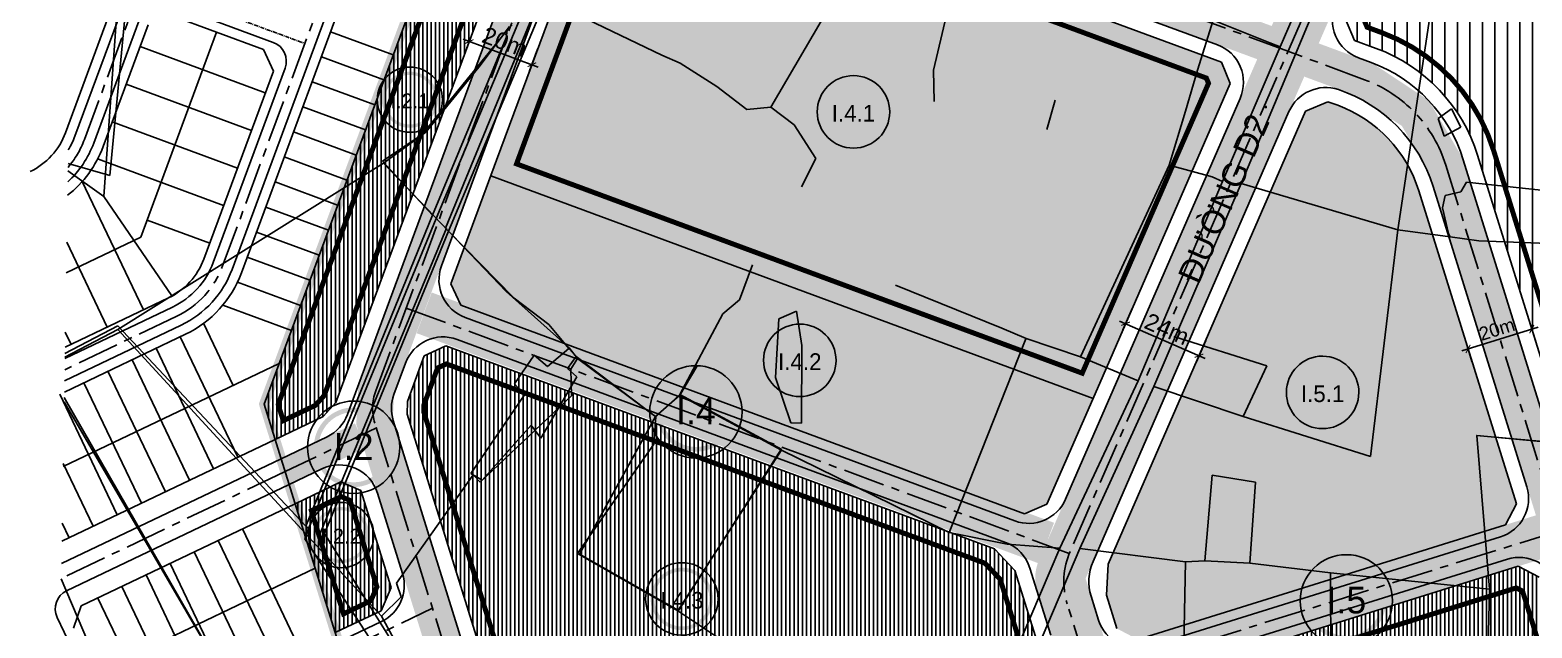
# Model space of a CAD drawing. Extents: x 597626 to 599942, y 1182063 to 1183198.
# Drawn here: x 598143.5 to 598593.6, y 1182443.5 to 1182622.6 of the extents above; entities that cross this region are included whole.
import ezdxf
from ezdxf.enums import TextEntityAlignment as Align

# ---------------------------------------------------------------- set-up
doc = ezdxf.new("R2010")
doc.units = 0
doc.header["$MEASUREMENT"] = 0
for name, pattern in [('CENTER', [2, 1.25, -0.25, 0.25, -0.25]), ('DASHED', [19.05, 12.7, -6.35]), ('DUONG', [3, 2, -1])]:
    doc.linetypes.add(name, pattern=pattern)
doc.layers.get('0').update_dxf_attribs({"linetype": 'CONTINUOUS'})
doc.layers.get('DEFPOINTS').update_dxf_attribs({"linetype": 'CONTINUOUS'})
for name, color, linetype in [('10', 7, 'CONTINUOUS'), ('DIM', 1, 'CONTINUOUS'), ('DTEXT', 7, 'CONTINUOUS'), ('DUONGDUKIEN', 252, 'DUONG'), ('HIENTRANG', 8, 'CONTINUOUS'), ('KYHIEU', 7, 'CONTINUOUS'), ('NET-02', 2, 'CONTINUOUS'), ('NET-LENGOAI', 5, 'CONTINUOUS'), ('NET-LETRONG', 6, 'CONTINUOUS'), ('NET-PLO', 2, 'CONTINUOUS'), ('NET-TIM', 2, 'CENTER'), ('NETDUT', 7, 'DASHED'), ('RANH-QH', 1, 'CONTINUOUS'), ('S-CAOTANG', 3, 'CONTINUOUS'), ('S-CAYXANH50', 3, 'CONTINUOUS'), ('S-CXNGOAI', 3, 'CONTINUOUS'), ('S-GIAODUC', 1, 'CONTINUOUS'), ('S-THAPTANG', 2, 'CONTINUOUS')]:
    doc.layers.add(name, color=color, linetype=linetype)
doc.styles.add('VHEL-R', font='VHELVEN.TTF')
doc.styles.add('VNI-FRANKO', font='VFRANKO.TTF', dxfattribs={"height": 2})
doc.dimstyles.new('TL1000', dxfattribs={"dimtxt": 5, "dimasz": 2, "dimexe": 2, "dimexo": 0, "dimgap": 1, "dimtad": 1, "dimzin": 9, "dimtxsty": 'VHEL-R', "dimblk1": 'ARCHTICK', "dimblk2": 'ARCHTICK', "dimsah": 1, "dimcen": -0.09, "dimdle": 2, "dimclrd": 256, "dimclre": 256, "dimclrt": 256, "dimazin": 3, "dimtfac": 0.005, "dimtix": 1, "dimtmove": 0, "dimatfit": 3, "dimtolj": 1, "dimtzin": 0})
pattern_1 = [(90, (0, 0), (-1.25, 2e-16), [])]

# ---------------------------------------------------------------- blocks, each defined once
blk = doc.blocks.new('DDCT')
at = {"layer": '10', "color": 7, "linetype": 'CONTINUOUS'}
for p, q in [((6.2, 0), (-6.4, 0)), ((0, 6.4), (0, -6.2))]:
    blk.add_line(p, q, dxfattribs=at)
blk = doc.blocks.new('_ARCHTICK')
at = {"color": 0, "linetype": 'BYBLOCK', "const_width": 0.15}
blk.add_lwpolyline([(-0.5, -0.5), (0.5, 0.5)], dxfattribs=at)
blk = doc.blocks.new('*D29')
at = {"linetype": 'BYBLOCK'}
for p, q in [((598319.2, 1182744.09), (598341.71, 1182735.76)), ((598319.53, 1182739.23), (598321.77, 1182745.27)), ((598338.29, 1182732.29), (598340.52, 1182738.33)), ((598685.02, 1182374.09), (598678.36, 1182371.94)), ((598680.26, 1182372.55), (598679.65, 1182374.46)), ((598686.86, 1182368.38), (598680.2, 1182366.23)), ((598680.26, 1182372.55), (598682.1, 1182366.84)), ((598682.1, 1182366.84), (598682.71, 1182364.94))]:
    blk.add_line(p, q, dxfattribs=at)
at = {"layer": 'DEFPOINTS', "color": 0, "linetype": 'BYBLOCK'}
for p in [(598319.53, 1182739.23), (598339.83, 1182736.46), (598338.29, 1182732.29), (598685.02, 1182374.09), (598686.86, 1182368.38), (598682.1, 1182366.84)]:
    blk.add_point(p, dxfattribs=at)
at = {"linetype": 'BYBLOCK', "xscale": 2, "yscale": 2, "zscale": 2}
for p, rotation in [((598321.07, 1182743.39), 159.704787947775), ((598339.83, 1182736.46), 339.7047879477749), ((598680.26, 1182372.55), 287.8487917154951), ((598682.1, 1182366.84), 107.8487917154951)]:
    blk.add_blockref('_ARCHTICK', p, dxfattribs=dict(at, rotation=rotation))
at = {"linetype": 'BYBLOCK', "attachment_point": 5, "style": 'VHEL-R'}
for s, insert, char_height, rotation in [('\\A1;20m', (598331.51, 1182742.79), 4, 339.7048), ('\\A1;6m', (598684.58, 1182370.79), 5, 287.8488)]:
    blk.add_mtext(s, dxfattribs=dict(at, insert=insert, char_height=char_height, rotation=rotation))
blk = doc.blocks.new('*D27')
at = {"linetype": 'BYBLOCK'}
for p, q in [((598594.73, 1182529.3), (598592.97, 1182534.96)), ((598572.56, 1182526.5), (598595.47, 1182533.64)), ((598575.64, 1182523.35), (598573.87, 1182529.01))]:
    blk.add_line(p, q, dxfattribs=at)
at = {"layer": 'DEFPOINTS', "color": 0, "linetype": 'BYBLOCK'}
for p in [(598593.56, 1182533.05), (598594.73, 1182529.3), (598575.64, 1182523.35)]:
    blk.add_point(p, dxfattribs=at)
at = {"linetype": 'BYBLOCK', "xscale": 2, "yscale": 2, "zscale": 2}
for p, rotation in [((598593.56, 1182533.05), 17.31201697795868), ((598574.47, 1182527.1), 197.3120169779586)]:
    blk.add_blockref('_ARCHTICK', p, dxfattribs=dict(at, rotation=rotation))
at = {"linetype": 'BYBLOCK', "insert": (598583.11, 1182532.99), "char_height": 4, "attachment_point": 5, "rotation": 17.312, "style": 'VHEL-R'}
blk.add_mtext('\\A1;20m', dxfattribs=at)
blk = doc.blocks.new('*D23')
at = {"linetype": 'BYBLOCK'}
for p, q in [((598276.87, 1182623.87), (598274.44, 1182617.3)), ((598273.26, 1182619.87), (598295.77, 1182611.55)), ((598295.63, 1182616.93), (598293.2, 1182610.37))]:
    blk.add_line(p, q, dxfattribs=at)
at = {"layer": 'DEFPOINTS', "color": 0, "linetype": 'BYBLOCK'}
for p in [(598276.87, 1182623.87), (598295.63, 1182616.93), (598293.9, 1182612.24)]:
    blk.add_point(p, dxfattribs=at)
at = {"linetype": 'BYBLOCK', "xscale": 2, "yscale": 2, "zscale": 2}
for p, rotation in [((598275.14, 1182619.18), 159.7047879467552), ((598293.9, 1182612.24), 339.7047879467552)]:
    blk.add_blockref('_ARCHTICK', p, dxfattribs=dict(at, rotation=rotation))
at = {"linetype": 'BYBLOCK', "insert": (598285.75, 1182619.06), "char_height": 5, "attachment_point": 5, "rotation": 339.7048, "style": 'VHEL-R'}
blk.add_mtext('\\A1;20m', dxfattribs=at)
blk = doc.blocks.new('*D22')
at = {"linetype": 'BYBLOCK'}
for p, q in [((598473.84, 1182539.26), (598471.04, 1182532.84)), ((598470.01, 1182535.47), (598495.67, 1182524.28)), ((598495.84, 1182529.67), (598493.04, 1182523.25))]:
    blk.add_line(p, q, dxfattribs=at)
at = {"layer": 'DEFPOINTS', "color": 0, "linetype": 'BYBLOCK'}
for p in [(598473.84, 1182539.26), (598495.84, 1182529.67), (598493.84, 1182525.08)]:
    blk.add_point(p, dxfattribs=at)
at = {"linetype": 'BYBLOCK', "xscale": 2, "yscale": 2, "zscale": 2}
for p, rotation in [((598471.84, 1182534.67), 156.4466339036145), ((598493.84, 1182525.08), 336.4466339036145)]:
    blk.add_blockref('_ARCHTICK', p, dxfattribs=dict(at, rotation=rotation))
at = {"linetype": 'BYBLOCK', "insert": (598484.24, 1182533.09), "char_height": 5, "attachment_point": 5, "rotation": 336.4466, "style": 'VHEL-R'}
blk.add_mtext('\\A1;24m', dxfattribs=at)
blk = doc.blocks.new('VTL')
at = {"layer": 'KYHIEU'}
h = blk.add_hatch(color=256, dxfattribs=at)
h.paths.add_polyline_path([(-11.92, 0, 1), (11.92, 0, 1)])
h.paths.add_polyline_path([(10.51, 0, -1.000002), (-10.51, 0, -1.000002)], flags=17)
blk.add_circle((0, 0), 13.83, dxfattribs=at)
blk = doc.blocks.new('VTN')
at = {"layer": 'KYHIEU'}
h = blk.add_hatch(color=256, dxfattribs=at)
edge = h.paths.add_edge_path()
edge.add_ellipse((0, 0), major_axis=(-9.36, 0.14), ratio=1, start_angle=0, end_angle=360)
edge = h.paths.add_edge_path(flags=16)
edge.add_ellipse((0, 0), major_axis=(8.26, 0.03), ratio=1, start_angle=0, end_angle=360)
blk.add_ellipse((0, 0), major_axis=(-10.86, 0.02), ratio=1, dxfattribs=at)

msp = doc.modelspace()

# ---------------------------------------------------------------- hatches: boundary and pattern name
at = {"layer": 'S-CAOTANG', "ltscale": 0.2}
h = msp.add_hatch(dxfattribs=at)
h.set_pattern_fill('ANSI31,_I', color=30, scale=30, angle=45, style=2)
h.set_pattern_definition([(90, (0, 0), (-3.75, 7e-16), [])])
h.paths.add_polyline_path([(598584.371, 1182720.25), (598577.815, 1182717.723), (598537.767, 1182625.853), (598540.459, 1182619.536), (598546.941, 1182617.139, -0.232674), (598577.333, 1182585.122), (598594.642, 1182529.588), (598692.616, 1182560.126), (598694.851, 1182613.177), (598697.176, 1182668.382), (598653.675, 1182688.982)])
at = {"layer": 'S-CAYXANH50', "linetype": 'CONTINUOUS'}
h = msp.add_hatch(dxfattribs=at)
h.set_pattern_fill('AR-SAND,_O', color=71)
h.set_pattern_definition([(37.5, (0, 0), (-0.0629933581, 1.926823769), [0, -1.52, 0, -1.7, 0, -1.625]), (7.5, (0, 0), (1.7697767053, 2.822146065), [0, -0.82, 0, -1.37, 0, -0.525]), (327.5, (-1.23, 0), (3.1141418618, 0.0056590535), [0, -0.5, 0, -1.8, 0, -2.35]), (317.5, (-1.23, 0), (3.0061266046, 0.877675565), [0, -0.25, 0, -1.18, 0, -1.35])])
h.paths.add_polyline_path([(598281.599, 1182578.994), (598269.634, 1182546.639), (598272.589, 1182540.215), (598441.568, 1182477.724), (598448.256, 1182480.573), (598462.066, 1182512.254)])
at = {"layer": 'S-CXNGOAI', "linetype": 'CONTINUOUS'}
h = msp.add_hatch(dxfattribs=at)
h.set_pattern_fill('SWAMP,_O', color=3)
h.set_pattern_definition([(0, (0, 0), (0.5, 0.866025403), [0.125, -0.875]), (90, (0.0625, 0), (-0.5, 0.866025403), [0.0625, -1.669550806]), (90, (0.0781, 0), (-0.5, 0.866025403), [0.05, -1.682050806]), (90, (0.0469, 0), (-0.5, 0.866025403), [0.05, -1.682050806]), (60, (0.09375, 0), (-0.4999999993, 0.8660254034), [0.04, -0.96]), (120, (0.03125, 0), (-0.9999999993, 4e-10), [0.04, -0.96])])
h.paths.add_polyline_path([(598466.635, 1182462.676), (598466.125, 1182453.319), (598469.229, 1182443.362), (598475.49, 1182440.076), (598585.654, 1182474.414), (598588.939, 1182480.675), (598559.703, 1182574.473, 0.232674), (598535.389, 1182600.087), (598532.454, 1182601.172), (598525.766, 1182598.323)])
at = {"layer": 'S-GIAODUC'}
h = msp.add_hatch(dxfattribs=at)
h.set_pattern_fill('AR-B816,_O', color=40, scale=0.2)
h.set_pattern_definition([(0, (0, 0), (0, 1.6), []), (90, (0, 0), (-1.6, 1.6), [1.6, -1.6])])
h.paths.add_polyline_path([(598462.066, 1182512.254), (598464.064, 1182516.837), (598503.22, 1182606.661), (598500.528, 1182612.979), (598323.684, 1182678.379), (598317.26, 1182675.424), (598283.333, 1182583.683), (598281.599, 1182578.994)])
at = {"layer": 'S-THAPTANG', "ltscale": 0.2}
h = msp.add_hatch(dxfattribs=at)
h.set_pattern_fill('ANSI31,_I', color=30, scale=10, angle=45, style=2)
h.set_pattern_definition(pattern_1)
h.paths.add_polyline_path([(598298.502, 1182682.361), (598295.546, 1182688.785), (598281.478, 1182693.987), (598265.457, 1182650.665), (598237.823, 1182575.942), (598213.649, 1182510.576), (598216.945, 1182500.023), (598231.391, 1182506.919), (598235.139, 1182511.025)])
h = msp.add_hatch(dxfattribs=at)
h.set_pattern_fill('ANSI31,_I', color=30, scale=10, angle=45, style=2)
h.set_pattern_definition(pattern_1)
h.paths.add_polyline_path([(598268.08, 1182528.022), (598261.656, 1182525.067), (598256.584, 1182511.352), (598256.485, 1182507.567), (598293.564, 1182388.608), (598299.826, 1182385.322), (598443.03, 1182429.958), (598446.316, 1182436.22), (598438.683, 1182460.707), (598432.506, 1182467.215)])
h = msp.add_hatch(dxfattribs=at)
h.set_pattern_fill('ANSI31,_I', color=30, scale=10, angle=45, style=2)
h.set_pattern_definition(pattern_1)
h.paths.add_polyline_path([(598242.676, 1182484.66), (598236.676, 1182487.28), (598222.967, 1182480.736), (598235.013, 1182442.163), (598248.702, 1182448.697), (598251.727, 1182455.624)])
h = msp.add_hatch(dxfattribs=at)
h.set_pattern_fill('ANSI31,_I', color=30, scale=10, angle=45, style=2)
h.set_pattern_definition(pattern_1)
h.paths.add_polyline_path([(598479.359, 1182427.665), (598476.073, 1182421.404), (598507.047, 1182322.031), (598513.294, 1182318.79), (598623.136, 1182354.16), (598626.408, 1182360.466), (598595.784, 1182458.717), (598589.522, 1182462.002)])

# ---------------------------------------------------------------- linework, layer by layer
at = {"layer": 'DUONGDUKIEN', "ltscale": 8}
for points, const_width in [([(598326.356, 1182249.768), (598286.956, 1182376.067), (598246.732, 1182505.272), (598247.268, 1182514.991), (598366.075, 1182836.251)], 10.83), ([(598219.946, 1182490.375), (598242.583, 1182501.18)], 8)]:
    msp.add_lwpolyline(points, dxfattribs=dict(at, const_width=const_width))
at = {"layer": 'DUONGDUKIEN', "ltscale": 10, "const_width": 15}
msp.add_lwpolyline([(598501.723, 1182298.786), (598452.516, 1182456.656, -0.1802229), (598452.744, 1182460.839), (598574.617, 1182740.415)], format="xyb", dxfattribs=at)
at = {"layer": 'DUONGDUKIEN', "ltscale": 10}
for points, const_width in [([(598287.019, 1182702.6), (598543.472, 1182607.76), (598558.669, 1182597.718), (598567.786, 1182582.146), (598642.473, 1182342.531)], 10.83), ([(598261.614, 1182537.927), (598448.134, 1182468.949)], 13), ([(598292.567, 1182376.253), (598601.908, 1182472.673)], 13)]:
    msp.add_lwpolyline(points, dxfattribs=dict(at, const_width=const_width))
at = {"layer": 'HIENTRANG', "linetype": 'CONTINUOUS'}
for p, q in [((598178.25, 1182693.48), (598167.39, 1182579.08)), ((598547.42, 1182674.69), (598522.74, 1182615.4)), ((598518.19, 1182617.56), (598540.95, 1182670.42)), ((598565.16, 1182641.2), (598553.46, 1182562.82)), ((598293.79, 1182634.34), (598265.18, 1182566.15)), ((598420.7, 1182638.08), (598414.26, 1182610.63)), ((598296.57, 1182632.83), (598267.98, 1182563.32)), ((598298.04, 1182631.86), (598268.91, 1182562.38)), ((598332.8, 1182615.15), (598298.04, 1182631.86)), ((598383.01, 1182629.41), (598365.47, 1182599.49)), ((598498.04, 1182625.63), (598493.39, 1182610.63)), ((598498.04, 1182625.63), (598515.07, 1182618.77)), ((598286.47, 1182622.54), (598261, 1182591.29)), ((598286.24, 1182620.27), (598264.16, 1182567.22)), ((598277.972, 1182611.53), (598287.191, 1182623.66)), ((598286.24, 1182620.27), (598286.47, 1182622.54)), ((598286.47, 1182622.54), (598287.88, 1182624.19)), ((598500.84, 1182577.27), (598518.19, 1182617.56)), ((598515.07, 1182618.77), (598518.19, 1182617.56)), ((598262.133, 1182592), (598277.972, 1182611.53)), ((598338.31, 1182612.74), (598332.8, 1182615.15)), ((598349.32, 1182605.74), (598338.31, 1182612.74)), ((598506.44, 1182576.67), (598522.74, 1182615.4)), ((598414.26, 1182610.63), (598414.47, 1182601.18)), ((598493.39, 1182610.63), (598489.82, 1182598.3)), ((598358.36, 1182598.87), (598349.32, 1182605.74)), ((598365.48, 1182599.54), (598358.36, 1182598.87)), ((598372.47, 1182594.27), (598365.48, 1182599.54)), ((598448.25, 1182592.86), (598450.68, 1182601.6)), ((598489.82, 1182598.3), (598484.9, 1182582.11)), ((598565.53, 1182596.17), (598569.53, 1182599.02)), ((598569.53, 1182599.02), (598572.25, 1182593.55)), ((598378.95, 1182584.2), (598372.47, 1182594.27)), ((598567.26, 1182590.88), (598565.53, 1182596.17)), ((598572.25, 1182593.55), (598567.26, 1182590.88)), ((598261, 1182591.29), (598249.18, 1182583.32)), ((598249.437, 1182582.74), (598262.133, 1182592)), ((598154.904, 1182582.655), (598167.39, 1182579.08)), ((598249.437, 1182582.74), (598169.812, 1182532.94)), ((598264.16, 1182567.22), (598249.18, 1182583.32)), ((598286.147, 1182544.27), (598249.437, 1182582.74)), ((598374.74, 1182575.7), (598378.95, 1182584.2)), ((598458.42, 1182524.9), (598484.9, 1182582.11)), ((598484.9, 1182582.11), (598497.73, 1182578.64)), ((598475.6, 1182517.57), (598500.84, 1182577.27)), ((598480.3, 1182515.86), (598506.44, 1182576.68)), ((598500.84, 1182577.27), (598497.73, 1182578.64)), ((598506.44, 1182576.68), (598553.46, 1182562.82)), ((598574.04, 1182577.04), (598572.34, 1182574.14)), ((598574.04, 1182577.04), (598596.35, 1182574.66)), ((598165.604, 1182572.792), (598185.995, 1182543.061)), ((598567.6, 1182573.02), (598566.84, 1182569.34)), ((598572.34, 1182574.14), (598567.6, 1182573.02)), ((598226.14, 1182474.04), (598264.16, 1182567.22)), ((598566.84, 1182569.34), (598568.56, 1182561.68)), ((598265.18, 1182566.15), (598226.94, 1182473.36)), ((598268.29, 1182563.32), (598230.16, 1182471.15)), ((598268.91, 1182562.38), (598231.79, 1182471.78)), ((598268.9, 1182562.35), (598288.3, 1182542.62)), ((598545.23, 1182494.91), (598553.46, 1182562.82)), ((598553.46, 1182562.82), (598569.06, 1182560.67)), ((598568.56, 1182561.68), (598569.06, 1182560.67)), ((598569.06, 1182560.67), (598577.7, 1182559.44)), ((598577.7, 1182559.44), (598577.71, 1182559.44)), ((598577.71, 1182559.44), (598617.32, 1182557.98)), ((598356.1, 1182541.78), (598359.97, 1182552.33)), ((598305.11, 1182527.49), (598286.147, 1182544.27)), ((598434.75, 1182533.37), (598402.85, 1182546.18)), ((598288.63, 1182542.27), (598288.3, 1182542.62)), ((598298.99, 1182534.46), (598288.63, 1182542.27)), ((598351.12, 1182537.65), (598356.1, 1182541.78)), ((598351.12, 1182537.65), (598338.22, 1182513.48)), ((598366.91, 1182518.52), (598367.89, 1182536.11)), ((598367.89, 1182536.11), (598373.17, 1182538.42)), ((598373.17, 1182538.42), (598374.78, 1182528.15)), ((598153.958, 1182524.606), (598169.812, 1182532.94)), ((598153.977, 1182525.774), (598169.82, 1182534)), ((598169.812, 1182532.94), (598248.831, 1182447.1)), ((598169.82, 1182534), (598226.14, 1182474.04)), ((598305.01, 1182527.28), (598298.99, 1182534.46)), ((598442, 1182530.25), (598434.75, 1182533.37)), ((598458.27, 1182524.72), (598442, 1182530.25)), ((598514.18, 1182522.02), (598486.27, 1182530.88)), ((598298.62, 1182521.86), (598305.01, 1182527.28)), ((598307.22, 1182524.84), (598305.01, 1182527.28)), ((598307.588, 1182524.22), (598305.11, 1182527.49)), ((598374.78, 1182528.15), (598374.74, 1182504.92)), ((598441.98, 1182530.13), (598418.96, 1182472.13)), ((598288.71, 1182516.68), (598294.61, 1182525.22)), ((598294.61, 1182525.22), (598298.62, 1182521.86)), ((598307.22, 1182524.84), (598304.61, 1182521.22)), ((598304.61, 1182521.22), (598307.34, 1182518.76)), ((598305.532, 1182521.08), (598307.588, 1182524.22)), ((598331.01, 1182506.75), (598307.22, 1182524.84)), ((598307.588, 1182524.22), (598330.922, 1182506.86)), ((598338.221, 1182513.28), (598343.37, 1182521.88)), ((598475.6, 1182517.57), (598458.27, 1182524.72)), ((598507.1, 1182506.83), (598514.18, 1182522.02)), ((598307.34, 1182518.76), (598296.57, 1182500.38)), ((598305.82, 1182513.05), (598305.532, 1182521.08)), ((598371.48, 1182504.96), (598366.91, 1182518.52)), ((598452.08, 1182467.4), (598475.6, 1182517.57)), ((598153.762, 1182512.604), (598225.39, 1182388.04)), ((598275.65, 1182489.79), (598291.74, 1182513.36)), ((598278.389, 1182487.17), (598305.82, 1182513.05)), ((598291.74, 1182513.36), (598288.71, 1182516.68)), ((598330.922, 1182506.86), (598338.221, 1182513.28)), ((598338.22, 1182513.48), (598331, 1182506.75)), ((598368.8, 1182497.03), (598338.22, 1182513.48)), ((598338.221, 1182513.28), (598368.5, 1182496.88)), ((598480.3, 1182515.86), (598458.1, 1182467.37)), ((598507.1, 1182506.83), (598480.3, 1182515.86)), ((598225.961, 1182387.39), (598153.74, 1182511.231)), ((598293.67, 1182504.24), (598279.01, 1182487.78)), ((598296.57, 1182500.38), (598293.67, 1182504.24)), ((598330.922, 1182506.86), (598308.16, 1182465.59)), ((598331, 1182506.75), (598330.4, 1182498.54)), ((598374.74, 1182504.92), (598371.48, 1182504.96)), ((598545.23, 1182494.9), (598507.1, 1182506.83)), ((598577.03, 1182501.2), (598614.37, 1182497.76)), ((598577.03, 1182501.2), (598614.37, 1182497.76)), ((598577.06, 1182501.14), (598614.44, 1182497.74)), ((598580.93, 1182455.16), (598577.06, 1182501.14)), ((598330.4, 1182498.54), (598307.62, 1182465.82)), ((598337.67, 1182448.65), (598368.8, 1182497.03)), ((598368.5, 1182496.88), (598337.885, 1182448.74)), ((598368.5, 1182496.88), (598418.96, 1182472.13)), ((598279.01, 1182487.78), (598275.65, 1182489.79)), ((598253.337, 1182457), (598276.329, 1182489.45)), ((598276.329, 1182489.45), (598278.389, 1182487.17)), ((598497.74, 1182489.3), (598495.61, 1182463.61)), ((598510.78, 1182487.24), (598497.74, 1182489.3)), ((598509.03, 1182462.98), (598510.78, 1182487.24)), ((598225.85, 1182470.26), (598226.94, 1182473.36)), ((598226.94, 1182473.36), (598226.14, 1182474.04)), ((598231.79, 1182471.78), (598272.6, 1182406.61)), ((598418.96, 1182472.13), (598436.32, 1182468.6)), ((598225.85, 1182470.26), (598268.47, 1182404.88)), ((598452.08, 1182467.4), (598372.39, 1182280.32)), ((598458.1, 1182467.37), (598434.44, 1182411.6)), ((598436.32, 1182468.6), (598452.08, 1182467.4)), ((598489.79, 1182463.36), (598458.1, 1182467.37)), ((598307.62, 1182465.82), (598337.67, 1182448.65)), ((598337.885, 1182448.74), (598308.16, 1182465.59)), ((598489.79, 1182463.36), (598488.8, 1182413.08)), ((598495.61, 1182463.61), (598489.79, 1182463.36)), ((598495.61, 1182463.61), (598509.03, 1182462.98)), ((598533.22, 1182460.06), (598509.03, 1182462.98)), ((598162.77, 1182435), (598152.876, 1182458.223)), ((598533.22, 1182460.06), (598580.93, 1182455.16)), ((598533.41, 1182415.15), (598533.22, 1182460.06)), ((598254.685, 1182452.85), (598253.337, 1182457)), ((598580.07, 1182423.42), (598580.93, 1182455.16)), ((598248.831, 1182447.1), (598254.685, 1182452.85)), ((598248.831, 1182447.1), (598259.187, 1182428.22)), ((598401.03, 1182406.59), (598337.67, 1182448.65))]:
    msp.add_line(p, q, dxfattribs=at)
msp.add_lwpolyline([(598170.408, 1182640.672), (598165.604, 1182572.792), (598154.869, 1182580.472)], dxfattribs=at)
at = {"layer": 'NET-02'}
for p, q in [((598204.047, 1182550.92), (598259.906, 1182701.965)), ((598206.86, 1182549.879), (598260.985, 1182696.235)), ((598154.155, 1182591.876), (598168.354, 1182630.27)), ((598156.969, 1182590.836), (598171.168, 1182629.229)), ((598184.504, 1182630.694), (598216.393, 1182618.901)), ((598162.596, 1182588.754), (598176.795, 1182627.148)), ((598185.339, 1182627.187), (598213.476, 1182616.781)), ((598165.41, 1182587.714), (598178.915, 1182624.231)), ((598216.432, 1182610.357), (598213.476, 1182616.781)), ((598195.605, 1182554.041), (598216.432, 1182610.357)), ((598198.419, 1182553.001), (598219.939, 1182611.192)), ((598186.248, 1182539.666), (598153.952, 1182524.251)), ((598184.955, 1182542.374), (598154.007, 1182527.601)), ((598190.125, 1182531.544), (598153.788, 1182514.2)), ((598188.832, 1182534.252), (598153.843, 1182517.55)), ((598216.939, 1182500.02), (598153.06, 1182469.529)), ((598218.743, 1182494.233), (598152.951, 1182462.828)), ((598221.149, 1182486.516), (598154.475, 1182454.691)), ((598222.952, 1182480.729), (598158.865, 1182450.138)), ((598156.507, 1182443.472), (598158.865, 1182450.138)), ((598151.645, 1182446.692), (598167.584, 1182413.301))]:
    msp.add_line(p, q, dxfattribs=at)
for centre, radius, start, end in [((598214.312, 1182613.274), 6, 339.70479, 69.70479), ((598134.459, 1182599.16), 21, 295.51669, 339.70479), ((598134.459, 1182599.16), 30, 312.72638, 339.70479), ((598134.459, 1182599.16), 24, 328.71845, 339.70479), ((598134.459, 1182599.16), 33, 307.9408, 339.70479), ((598175.909, 1182561.325), 21, 295.51669, 339.70479), ((598175.909, 1182561.325), 24, 295.51669, 339.70479), ((598175.909, 1182561.325), 30, 295.51669, 339.70479), ((598175.909, 1182561.325), 33, 295.51669, 339.70479), ((598157.06, 1182449.276), 6, 115.51669, 205.51669)]:
    msp.add_arc(centre, radius, start, end, dxfattribs=at)
at = {"layer": 'NET-LENGOAI', "ltscale": 20}
for p, q in [((598238.629, 1182507.487), (598302.376, 1182679.862)), ((598327.59, 1182681.732), (598499.333, 1182618.219)), ((598266.8, 1182551.952), (598312.172, 1182674.64)), ((598545.38, 1182612.918), (598541.655, 1182614.296)), ((598506.171, 1182602.169), (598453.814, 1182482.064)), ((598520.801, 1182598.194), (598462.075, 1182463.477)), ((598563.999, 1182575.812), (598592.045, 1182485.833)), ((598288.078, 1182391.088), (598252.354, 1182505.699)), ((598255.126, 1182459.839), (598247.61, 1182483.953)), ((598235.881, 1182439.252), (598248.839, 1182445.438))]:
    msp.add_line(p, q, dxfattribs=at)
at = {"layer": 'NET-LENGOAI', "linetype": 'CONTINUOUS', "ltscale": 20}
for p, q in [((598273.893, 1182536.534), (598438.652, 1182475.604)), ((598271.465, 1182529.969), (598435.859, 1182469.174)), ((598252.555, 1182513.432), (598256.048, 1182522.876)), ((598232.543, 1182500.82), (598218.743, 1182494.233)), ((598230.984, 1182491.211), (598221.149, 1182486.516)), ((598584.16, 1182470.805), (598478.77, 1182437.956))]:
    msp.add_line(p, q, dxfattribs=at)
at = {"layer": 'NET-LENGOAI', "linetype": 'CONTINUOUS', "ltscale": 20, "flags": 128}
for points in [[(598794.734, 1182593.722), (598792.142, 1182573.062), (598788.648, 1182544.1), (598786.205, 1182525.647), (598777.388, 1182488.404), (598768.323, 1182450.119), (598759.196, 1182422.26), (598756.711, 1182414.677), (598746.913, 1182391.375, -0.2187026), (598740.76, 1182385.732), (598655.966, 1182358.428, -0.4169602), (598640.831, 1182366.279), (598573.037, 1182583.782)], [(598480.853, 1182431.273), (598586.243, 1182464.123, -0.4142136), (598601.27, 1182456.237), (598630.427, 1182362.693, -0.4114723), (598622.649, 1182347.7), (598517.567, 1182313.863, -0.4169602), (598502.432, 1182321.714), (598472.967, 1182416.246)]]:
    msp.add_lwpolyline(points, format="xyb", dxfattribs=at)
for points in [[(598443.153, 1182461.489), (598449.422, 1182441.378)], [(598463.742, 1182445.841), (598461.505, 1182453.019)]]:
    msp.add_lwpolyline(points, dxfattribs=at)
at = {"layer": 'NET-LENGOAI', "ltscale": 20}
for centre, radius, start, end in [((598545.817, 1182625.551), 12, 156.44663, 249.70479), ((598495.17, 1182606.964), 12, 336.44663, 69.70479), ((598529.598, 1182570.243), 45.5, 17.31187, 69.70496), ((598531.802, 1182593.399), 12, 71.54784, 156.44663), ((598521.515, 1182562.57), 44.5, 17.31184, 71.54784), ((598263.81, 1182509.27), 12, 159.70479, 197.31202), ((598475.826, 1182457.483), 15, 156.44663, 197.31202), ((598243.67, 1182456.268), 12, 295.51669, 17.31202)]:
    msp.add_arc(centre, radius, start, end, dxfattribs=at)
at = {"layer": 'NET-LENGOAI', "linetype": 'CONTINUOUS', "ltscale": 20}
for centre, start, end in [((598278.055, 1182547.79), 159.70479, 249.70479), ((598267.303, 1182518.714), 69.70479, 159.70479), ((598227.374, 1182511.65), 295.51669, 339.70479), ((598236.154, 1182480.382), 17.31202, 115.51669), ((598580.589, 1182482.262), 287.31202, 17.31202), ((598442.814, 1182486.859), 249.70479, 336.44663), ((598431.697, 1182457.919), 17.31202, 69.70479), ((598475.199, 1182449.412), 197.31202, 287.31202)]:
    msp.add_arc(centre, 12, start, end, dxfattribs=at)
at = {"layer": 'NET-LETRONG', "ltscale": 20}
for p, q in [((598213.649, 1182510.576), (598281.478, 1182693.987)), ((598235.139, 1182511.025), (598298.502, 1182682.361)), ((598283.333, 1182583.683), (598317.26, 1182675.424)), ((598323.684, 1182678.379), (598500.528, 1182612.979)), ((598269.634, 1182546.639), (598283.333, 1182583.683)), ((598272.589, 1182540.215), (598269.634, 1182546.639)), ((598268.08, 1182528.022), (598261.656, 1182525.067)), ((598256.584, 1182511.352), (598261.656, 1182525.067)), ((598294.976, 1182249.66), (598213.649, 1182510.576)), ((598256.485, 1182507.567), (598256.584, 1182511.352)), ((598231.391, 1182506.919), (598216.939, 1182500.02)), ((598293.564, 1182388.608), (598256.485, 1182507.567)), ((598236.676, 1182487.28), (598222.952, 1182480.729)), ((598251.727, 1182455.624), (598242.676, 1182484.66))]:
    msp.add_line(p, q, dxfattribs=at)
at = {"layer": 'NET-LETRONG', "ltscale": 0.05}
for p, q in [((598537.767, 1182625.853), (598540.459, 1182619.536)), ((598546.941, 1182617.139), (598540.459, 1182619.536)), ((598500.528, 1182612.979), (598503.22, 1182606.661)), ((598503.22, 1182606.661), (598464.064, 1182516.837)), ((598525.766, 1182598.323), (598466.635, 1182462.676)), ((598525.766, 1182598.323), (598532.454, 1182601.172)), ((598535.389, 1182600.087), (598532.454, 1182601.172)), ((598281.599, 1182578.994), (598462.066, 1182512.254)), ((598272.589, 1182540.215), (598441.568, 1182477.724)), ((598268.08, 1182528.022), (598432.506, 1182467.215)), ((598464.064, 1182516.837), (598448.256, 1182480.573)), ((598441.568, 1182477.724), (598448.256, 1182480.573)), ((598585.654, 1182474.414), (598475.49, 1182440.076)), ((598438.683, 1182460.707), (598432.506, 1182467.215)), ((598466.125, 1182453.319), (598466.635, 1182462.676)), ((598446.316, 1182436.22), (598438.683, 1182460.707)), ((598589.522, 1182462.002), (598479.359, 1182427.665)), ((598469.229, 1182443.362), (598466.125, 1182453.319))]:
    msp.add_line(p, q, dxfattribs=at)
at = {"layer": 'NET-LETRONG', "linetype": 'CONTINUOUS'}
for p, q in [((598577.333, 1182585.121), (598614.282, 1182466.578)), ((598559.703, 1182574.473), (598588.939, 1182480.675)), ((598585.654, 1182474.414), (598588.939, 1182480.675)), ((598589.522, 1182462.002), (598595.784, 1182458.717))]:
    msp.add_line(p, q, dxfattribs=at)
at = {"layer": 'NET-LETRONG', "linetype": 'CONTINUOUS', "ltscale": 20}
for p, q in [((598231.391, 1182506.919), (598235.139, 1182511.025)), ((598236.676, 1182487.28), (598242.676, 1182484.66)), ((598248.702, 1182448.697), (598251.727, 1182455.624)), ((598234.979, 1182442.146), (598248.702, 1182448.697))]:
    msp.add_line(p, q, dxfattribs=at)
at = {"layer": 'NET-LETRONG', "ltscale": 0.05}
for centre, radius, start, end in [((598529.598, 1182570.243), 50, 17.31187, 69.70496), ((598521.515, 1182562.57), 40, 17.31184, 69.70498)]:
    msp.add_arc(centre, radius, start, end, dxfattribs=at)
at = {"layer": 'NET-PLO'}
for p, q in [((598199.408, 1182621.984), (598176.706, 1182560.598)), ((598233.583, 1182622.139), (598252.342, 1182615.202)), ((598176.487, 1182617.666), (598214.004, 1182603.792)), ((598230.808, 1182614.636), (598249.567, 1182607.699)), ((598228.034, 1182607.133), (598246.792, 1182600.196)), ((598172.325, 1182606.411), (598209.841, 1182592.537)), ((598225.259, 1182599.629), (598244.017, 1182592.692)), ((598168.162, 1182595.156), (598205.679, 1182581.282)), ((598222.484, 1182592.126), (598241.242, 1182585.189)), ((598219.709, 1182584.623), (598238.467, 1182577.686)), ((598164, 1182583.901), (598201.517, 1182570.027)), ((598159.042, 1182577.444), (598177.485, 1182538.808)), ((598216.934, 1182577.119), (598235.693, 1182570.182)), ((598214.159, 1182569.616), (598232.918, 1182562.679)), ((598178.596, 1182565.709), (598197.355, 1182558.772)), ((598211.384, 1182562.113), (598230.143, 1182555.176)), ((598176.706, 1182560.598), (598154.371, 1182549.936)), ((598154.52, 1182559.062), (598166.655, 1182533.638)), ((598208.61, 1182554.609), (598227.368, 1182547.672)), ((598205.71, 1182547.152), (598224.593, 1182540.169)), ((598201.304, 1182540.252), (598221.818, 1182532.666)), ((598195.441, 1182534.849), (598204.355, 1182516.175)), ((598154.08, 1182532.125), (598155.825, 1182528.469)), ((598188.52, 1182530.778), (598205.751, 1182494.68)), ((598181.3, 1182527.332), (598198.531, 1182491.234)), ((598218.156, 1182522.763), (598153.424, 1182491.864)), ((598174.08, 1182523.886), (598191.311, 1182487.787)), ((598159.641, 1182516.993), (598176.872, 1182480.895)), ((598166.861, 1182520.44), (598184.092, 1182484.341)), ((598152.421, 1182513.547), (598169.652, 1182477.449)), ((598153.44, 1182492.842), (598162.433, 1182474.003)), ((598153.147, 1182474.884), (598155.213, 1182470.556)), ((598224.378, 1182437.086), (598207.147, 1182473.184)), ((598217.158, 1182433.64), (598199.927, 1182469.738)), ((598202.719, 1182426.747), (598185.488, 1182462.846)), ((598209.938, 1182430.194), (598192.707, 1182466.292)), ((598228.965, 1182461.438), (598162.968, 1182429.935)), ((598195.499, 1182423.301), (598178.268, 1182459.4)), ((598188.279, 1182419.855), (598171.048, 1182455.953)), ((598181.059, 1182416.409), (598163.829, 1182452.507))]:
    msp.add_line(p, q, dxfattribs=at)
at = {"layer": 'NET-TIM', "ltscale": 10}
for p, q in [((598247.101, 1182514.542), (598371.516, 1182850.963)), ((598581.061, 1182755.198), (598455.2, 1182466.474)), ((598159.783, 1182589.795), (598211.789, 1182730.421)), ((598201.233, 1182551.96), (598260.56, 1182712.385)), ((598520.494, 1182616.257), (598284.946, 1182703.367)), ((598543.472, 1182607.76), (598520.494, 1182616.257)), ((598567.786, 1182582.146), (598641.879, 1182344.437)), ((598256.266, 1182539.322), (598454.939, 1182465.849)), ((598187.54, 1182536.959), (598153.898, 1182520.9)), ((598247.3, 1182503.432), (598219.946, 1182490.375)), ((598328.328, 1182243.472), (598246.85, 1182504.875)), ((598219.946, 1182490.375), (598152.878, 1182458.361)), ((598601.908, 1182472.672), (598287.439, 1182374.653)), ((598236.782, 1182436.359), (598264.136, 1182449.416)), ((598501.723, 1182298.786), (598454.345, 1182450.787))]:
    msp.add_line(p, q, dxfattribs=at)
at = {"layer": 'NET-TIM'}
msp.add_line((598154.377, 1182645.034), (598225.875, 1182618.593), dxfattribs=at)
at = {"layer": 'NET-TIM', "ltscale": 10}
for centre, radius, start, end in [((598529.598, 1182570.243), 40, 17.31202, 69.70479), ((598134.459, 1182599.16), 27, 319.15937, 339.70479), ((598175.909, 1182561.325), 27, 295.51669, 339.70479), ((598261.17, 1182509.339), 15, 159.70479, 197.31202), ((598475.826, 1182457.483), 22.5, 156.44663, 197.31202)]:
    msp.add_arc(centre, radius, start, end, dxfattribs=at)
at = {"layer": 'NETDUT', "linetype": 'DASHED', "ltscale": 0.6, "const_width": 1.5, "flags": 128}
msp.add_lwpolyline([(598692.041, 1182665.281), (598651.577, 1182684.443), (598584.219, 1182714.833), (598581.564, 1182713.809), (598543.212, 1182625.831), (598544.214, 1182623.478), (598548.675, 1182621.828, -0.232674), (598582.106, 1182586.609), (598597.928, 1182535.849), (598687.768, 1182563.852), (598689.855, 1182613.387)], format="xyb", close=True, dxfattribs=at)
for points in [[(598294.175, 1182682.194), (598292.605, 1182685.608), (598283.842, 1182688.848), (598269.208, 1182649.278), (598241.574, 1182574.555), (598217.874, 1182510.467), (598219.387, 1182505.621), (598228.963, 1182510.192), (598231.658, 1182513.145)], [(598496.687, 1182606.688), (598496.022, 1182608.248), (598492.515, 1182609.545), (598323.934, 1182671.889), (598322.026, 1182671.011), (598300.606, 1182613.092), (598289.307, 1182582.54), (598458.831, 1182519.848)], [(598434.256, 1182458.109), (598429.681, 1182462.929), (598268.288, 1182522.615), (598265.627, 1182521.39), (598261.561, 1182510.394), (598261.505, 1182508.264), (598297.721, 1182392.073), (598300.315, 1182390.712), (598439.565, 1182434.116), (598440.926, 1182436.709)], [(598239.401, 1182481.725), (598236.75, 1182482.883), (598227.819, 1182478.62), (598237.455, 1182447.761), (598245.633, 1182451.664), (598247.464, 1182455.858)], [(598590.795, 1182454.559), (598588.935, 1182455.535), (598483.517, 1182422.676), (598482.541, 1182420.816), (598512.031, 1182326.205), (598513.836, 1182325.268), (598618.947, 1182359.114), (598619.945, 1182361.038)]]:
    msp.add_lwpolyline(points, close=True, dxfattribs=at)
at = {"layer": 'RANH-QH', "color": 10, "linetype": 'DASHED', "ltscale": 1.5, "const_width": 3, "flags": 128}
msp.add_lwpolyline([(598343.024, 1182860.412), (598311.254, 1182774.503), (598285.257, 1182704.208), (598265.457, 1182650.665), (598237.823, 1182575.942), (598213.649, 1182510.576), (598296.681, 1182244.683), (598298.855, 1182238.045), (598310.673, 1182242.052), (598317.976, 1182244.529), (598324.738, 1182246.81), (598331.607, 1182248.848), (598345.094, 1182252.849), (598354.312, 1182255.584), (598364.139, 1182258.5), (598426.168, 1182277.048), (598503.771, 1182301.152), (598533.038, 1182310.243), (598547.47, 1182314.725), (598570.968, 1182322.024), (598574.281, 1182323.539), (598572.659, 1182333.309), (598670.253, 1182363.999), (598701.054, 1182373.363), (598710.496, 1182376.383), (598735.884, 1182396.383), (598738.068, 1182399.82), (598754.362, 1182449.51), (598752.246, 1182453.033), (598695.634, 1182455.133), (598693.457, 1182457.859), (598690.788, 1182516.725), (598694.851, 1182613.177), (598697.904, 1182685.659), (598702.1, 1182699.345), (598674.162, 1182712.309), (598634.46, 1182730.6), (598582.736, 1182754.436), (598526.393, 1182780.091), (598489.545, 1182797.669), (598354.317, 1182858.729), (598343.924, 1182863.362), (598343.024, 1182860.412)], dxfattribs=at)

# ---------------------------------------------------------------- block references
at = {"layer": 'HIENTRANG', "color": 7, "linetype": 'CONTINUOUS', "xscale": 0.04999813735168662, "yscale": 0.04999813735168662}
msp.add_blockref('DDCT', (598513.84, 1182599.56), dxfattribs=at)
at = {"layer": 'KYHIEU', "linetype": 'BYBLOCK', "xscale": 0.9, "yscale": 0.9, "zscale": 0.9}
for p in [(598257.338, 1182601.763, -2.206), (598236.761, 1182471.364, -2.206)]:
    msp.add_blockref('VTN', p, dxfattribs=at)
at = {"layer": 'KYHIEU', "linetype": 'BYBLOCK'}
for name, p in [('VTN', (598390.277, 1182598.109, -2.452)), ('VTN', (598374.194, 1182523.701, -2.452)), ('VTL', (598343.052, 1182508.264, -2.452)), ('VTN', (598530.879, 1182514.091, -2.452)), ('VTL', (598240.489, 1182497.667, -2.452)), ('VTN', (598338.86, 1182452.229, -2.452)), ('VTL', (598537.996, 1182451.657, -2.452))]:
    msp.add_blockref(name, p, dxfattribs=at)

# ---------------------------------------------------------------- texts
at = {"layer": 'DTEXT', "style": 'VHEL-R'}
msp.add_text('ÑÖÔØNG D2', height=7, rotation=66.44663, dxfattribs=at).set_placement((598493.72, 1182546.161))
at = {"layer": 'KYHIEU', "color": 7, "style": 'VNI-FRANKO'}
for s, height, p in [('I.2.1', 4.5, (598257.338, 1182599.155)), ('I.4.1', 5, (598390.277, 1182595.211)), ('I.4.2', 5, (598374.194, 1182520.804)), ('I.5.1', 5, (598530.879, 1182511.194)), ('I.2.2', 4.5, (598236.761, 1182468.756)), ('I.4.3', 5, (598338.86, 1182449.331))]:
    msp.add_text(s, height=height, rotation=360, dxfattribs=at).set_placement(p, align=Align.CENTER)
at = {"layer": 'KYHIEU', "style": 'VNI-FRANKO'}
for s, p in [('I.4', (598343.052, 1182504.487)), ('I.2', (598240.489, 1182493.891)), ('I.5', (598537.996, 1182447.881))]:
    msp.add_text(s, height=8, rotation=360, dxfattribs=at).set_placement(p, align=Align.CENTER)

# ---------------------------------------------------------------- dimensions: what is measured, and where the dimension line sits
at = {"layer": 'DIM', "linetype": 'CONTINUOUS'}
for p1, p2, distance, override, picture, middle in [((598319.533, 1182739.231), (598338.292, 1182732.293), 4.438, {"dimtxt": 4, "dimpost": 'm'}, '*D29', (598331.512, 1182742.791)), ((598276.871, 1182623.87), (598295.629, 1182616.933), -5, {"dimpost": 'm'}, '*D23', (598285.754, 1182619.06)), ((598473.837, 1182539.257), (598495.838, 1182529.667), -5, {"dimtxt": 5, "dimpost": 'm'}, '*D22', (598484.238, 1182533.087)), ((598575.638, 1182523.348), (598594.732, 1182529.3), 3.926, {"dimtxt": 4, "dimpost": 'm'}, '*D27', (598583.108, 1182532.99))]:
    dim = msp.add_aligned_dim(p1=p1, p2=p2, distance=distance, dimstyle='TL1000', override=override, dxfattribs=at)
    dim.commit()
    dim.dimension.update_dxf_attribs({"geometry": picture, "text_midpoint": middle})
at = {"layer": 'DIM', "color": 3, "linetype": 'CONTINUOUS'}
dim = msp.add_aligned_dim(p1=(598685.02, 1182374.087), p2=(598686.859, 1182368.375), distance=-5, dimstyle='TL1000', override={"dimpost": 'm'}, dxfattribs=at)
dim.commit()
dim.dimension.update_dxf_attribs({"geometry": '*D29', "text_midpoint": (598684.578, 1182370.793)})

doc.saveas('drawing.dxf')
